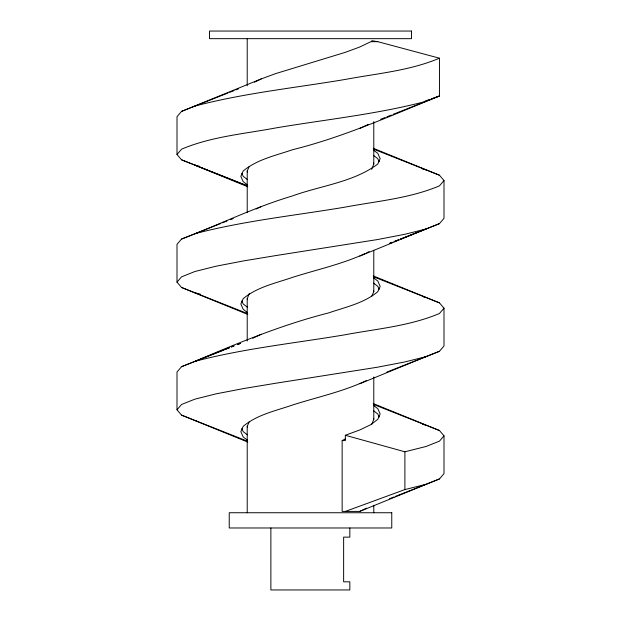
<?xml version="1.0" encoding="UTF-8"?>
<svg xmlns="http://www.w3.org/2000/svg" width="621" height="621" viewBox="0 0 621 621"><rect width="100%" height="100%" fill="white"/><g stroke="black" fill="none" stroke-linecap="round" stroke-linejoin="round"><path stroke-width="0.93" d="M249.37 293.353L247.212 298.67L247.212 341.045M371.63 41.677L371.847 40.707L377.801 41.677L439.451 58.195L439.451 95.991C391.083 115.622 343.32 137.148 292.468 149.739C275.654 155.56 257.156 159.318 243.199 171.008L240.832 176.333L243.199 181.65L247.375 184.841M371.63 169.331L373.788 164.014L373.788 121.638M371.63 424.632L373.788 419.315L373.788 376.939M247.212 212.429L247.212 171.023L249.153 166.676M247.212 512.744L247.212 426.324L249.153 421.977M371.847 296.007L373.788 291.66L373.788 250.255M377.801 41.677L370.838 41.685L359.769 47.01L345.338 52.327L275.662 73.604L261.231 78.921L181.549 111.384L177.001 116.701L177.001 154.497L181.549 159.822L247.492 185.912L181.549 159.822M177.001 154.497L181.549 149.18C211.443 136.542 244.325 133.857 275.949 127.91C326.048 119.473 376.885 114.28 426.115 101.316M373.625 150.189L377.801 153.379L380.168 158.704L377.801 164.022C353.132 182.403 320.731 185.617 292.468 195.933C254.369 207.22 218.639 224.973 181.549 239.038L177.001 244.356L177.001 282.151L181.549 287.469L247.787 314.436M177.001 282.151L181.549 276.834L194.885 271.517L216.1 266.192L243.75 260.874L275.949 255.557L377.25 239.597L404.9 234.28L426.115 228.963L439.451 223.645L443.999 218.328L443.999 180.532L439.451 175.207L373.213 148.248M225.213 349.413L229.669 347.651L181.549 366.685L177.001 372.002L177.001 409.806L181.549 415.123L247.787 442.082M177.001 409.806L181.549 404.481L194.885 399.163L216.1 393.846L243.75 388.529L275.949 383.211L377.25 367.252L404.9 361.934L426.115 356.617L439.451 351.292L443.999 345.975L443.999 308.179L439.451 302.862L373.213 275.895M443.999 180.532L439.451 185.85C409.557 198.487 376.675 201.173 345.051 207.127C294.952 215.557 244.115 220.75 194.885 233.721M443.999 308.179L439.451 313.496C409.557 326.134 376.675 328.827 345.051 334.773C294.952 343.203 244.115 348.404 194.885 361.368C238.526 342.769 282.439 324.628 328.532 312.945C345.346 307.123 363.844 303.358 377.801 291.668L380.168 286.351L377.801 281.034L373.625 277.843M443.999 435.833L439.451 441.151L426.115 446.468L404.9 451.785L345.338 435.274L345.338 440.584L342.148 440.584L342.148 511.425L359.769 511.409L439.451 478.946L443.999 473.629L443.999 435.833L439.451 430.516L373.213 403.549M342.148 440.584L345.276 438.946M254.424 82.189L261.231 78.921M359.769 128.462L368.284 124.371M256.124 209.021L261.231 206.568M247.375 312.487L243.199 309.297L240.832 303.98L243.199 298.662C257.156 286.972 275.654 283.207 292.468 277.385C316.632 269.685 341.744 264.274 364.876 253.655M366.576 252.84L369.13 251.614M252.716 338.313L261.231 334.222M247.375 440.142L243.199 436.951L240.832 431.634L243.199 426.309C257.156 414.618 275.654 410.861 292.468 405.039C317.207 397.106 343.017 391.711 366.576 380.487M359.769 511.409L366.576 508.141M359.769 256.108L426.115 228.963L400.258 239.17L439.451 223.645M359.769 383.762L426.115 356.617M439.451 58.195C409.557 70.833 376.675 73.526 345.051 79.472C294.952 87.903 244.115 93.103 194.885 106.067M181.549 111.384L227.876 93.041M229.669 92.35L234.117 90.573M235.902 89.882L238.573 88.819M380.642 119.263L385.105 117.509M386.875 116.795L391.339 115.048M393.116 114.326L439.451 95.991L431.285 98.886M181.549 239.038L220.742 223.506M222.528 222.799L226.983 221.045M230.562 219.648L233.224 218.576M392.231 242.345L389.561 243.401L392.224 242.33M181.549 366.685L223.428 350.112M231.454 346.945L234.125 345.881L231.439 346.929M386.875 372.095L439.451 351.292M389.546 498.686L394.017 496.94M395.787 496.226L439.451 478.946M345.338 435.274L359.769 429.957L370.838 424.64L377.801 419.322L380.168 414.005L377.801 408.68L373.625 405.49M345.338 511.425L404.9 489.581L426.115 484.264M424.943 101.13L429.476 99.523M422.42 168.966L426.115 169.89M199.504 166.296L194.885 165.139L247.787 186.781M423.343 296.846L426.115 297.544M194.885 292.786L200.42 294.175M422.42 424.267L425.191 424.966M194.885 420.44L196.733 420.898M373.508 149.118L439.451 175.207M373.508 276.772L439.451 302.862M181.549 287.469L247.492 313.558M373.508 404.418L439.451 430.516M181.549 415.123L247.492 441.213M373.625 155.498L377.801 158.689L379.152 161.732M247.375 179.531L243.199 176.341L241.848 173.298M373.625 283.153L377.801 286.343L379.152 289.378M247.375 307.178L243.199 303.987L241.848 300.952M373.625 410.799L377.801 413.99L379.152 417.033M247.375 434.832L243.199 431.642L241.848 428.599M373.57 163.036L373.788 164.014M373.57 290.69L373.788 291.66M373.57 418.337L373.788 419.315M247.212 171.023L247.43 171.994M247.212 298.67L247.43 299.648M247.212 426.324L247.43 427.295M404.9 451.785L404.9 489.581M373.788 505.215L373.788 512.744M349.833 527.982L349.833 537.126L343.638 537.126L343.638 581.823L349.833 581.823L349.833 589.95L270.88 589.95L270.88 527.982M247.212 38.665L247.212 85.768M398.472 239.877L394.017 241.639L398.457 239.861M240.358 343.421L237.688 344.476L240.358 343.413M411.467 31.05L209.533 31.05L209.533 38.665L411.467 38.665L411.467 31.05M391.766 512.744L229.234 512.744L229.234 527.982L391.766 527.982L391.766 512.744"/></g></svg>
